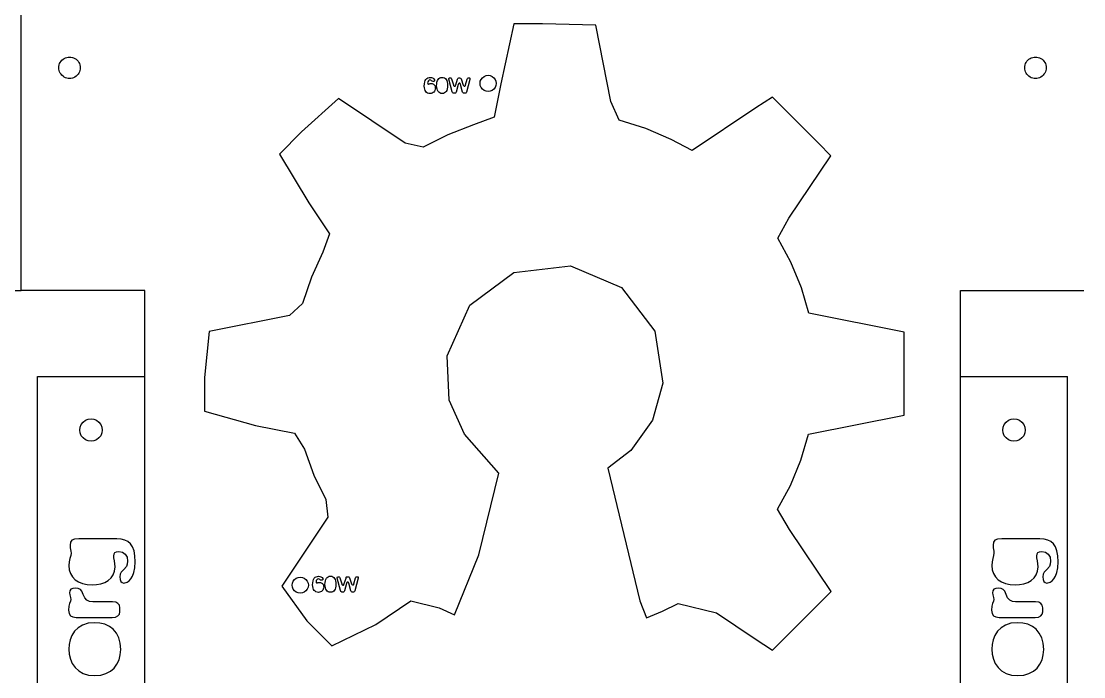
# Model space of a CAD drawing. Header units: metres. Extents: x 641 to 1235, y -1361 to -1021.
# Drawn here: x 838.9 to 1036.9, y -1257 to -1134.9 of the extents above; entities that cross this region are included whole.
import ezdxf

# ---------------------------------------------------------------- set-up
doc = ezdxf.new("R2010")
doc.units = ezdxf.units.M

msp = doc.modelspace()

# ---------------------------------------------------------------- linework, layer by layer
at = {"layer": 'COMPONENT16'}
for points in [[(857.46, -1231.38, 0.03), (856.67, -1231.33, 0.03), (849.57, -1231.33, 0.03), (848.76, -1231.39, 0.03), (848.27, -1231.57, 0.03), (848.03, -1231.93, 0.03), (847.95, -1232.51, 0.03), (847.98, -1232.97, 0.03), (848.04, -1233.31, 0.03), (848.1, -1233.62, 0.03), (848.13, -1233.95, 0.03), (848.07, -1234.42, 0.03), (847.92, -1234.96, 0.03), (847.77, -1235.58, 0.03), (847.7, -1236.25, 0.03), (847.78, -1237.07, 0.03), (848.02, -1237.8, 0.03), (848.41, -1238.42, 0.03), (848.92, -1238.93, 0.03), (849.55, -1239.33, 0.03), (850.3, -1239.63, 0.03), (851.15, -1239.81, 0.03), (852.08, -1239.87, 0.03), (852.9, -1239.82, 0.03), (853.69, -1239.67, 0.03), (854.42, -1239.42, 0.03), (855.06, -1239.06, 0.03), (855.59, -1238.6, 0.03), (856, -1238.02, 0.03), (856.26, -1237.33, 0.03), (856.35, -1236.53, 0.03), (856.31, -1235.99, 0.03), (856.22, -1235.39, 0.03), (856.13, -1234.86, 0.03), (856.1, -1234.52, 0.03), (856.15, -1234.12, 0.03), (856.32, -1233.86, 0.03), (856.62, -1233.71, 0.03), (857.07, -1233.66, 0.03), (857.7, -1233.78, 0.03), (858.22, -1234.15, 0.03), (858.57, -1234.73, 0.03), (858.68, -1235.46, 0.03), (858.62, -1236.06, 0.03), (858.46, -1236.49, 0.03), (857.96, -1237.05, 0.03), (857.47, -1237.55, 0.03), (857.3, -1237.88, 0.03), (857.24, -1238.36, 0.03), (857.29, -1238.87, 0.03), (857.42, -1239.24, 0.03), (857.65, -1239.47, 0.03), (857.96, -1239.55, 0.03), (858.6, -1239.38, 0.03), (858.96, -1239.14, 0.03), (859.29, -1238.77, 0.03), (859.59, -1238.25, 0.03), (859.85, -1237.56, 0.03), (860.02, -1236.69, 0.03), (860.08, -1235.6, 0.03), (860.03, -1234.49, 0.03), (859.87, -1233.57, 0.03), (859.6, -1232.83, 0.03), (859.22, -1232.25, 0.03), (858.74, -1231.83, 0.03), (858.15, -1231.54, 0.03), (857.46, -1231.38, 0.03)], [(848.04, -1242.26, 0.03), (848.08, -1242.6, 0.03), (848.01, -1242.93, 0.03), (847.88, -1243.33, 0.03), (847.74, -1243.86, 0.03), (847.68, -1244.58, 0.03), (847.77, -1245.25, 0.03), (848.04, -1245.66, 0.03), (848.48, -1245.87, 0.03), (849.08, -1245.94, 0.03), (855.79, -1245.94, 0.03), (856.42, -1245.88, 0.03), (856.87, -1245.68, 0.03), (857.14, -1245.35, 0.03), (857.23, -1244.9, 0.03), (857.23, -1244.18, 0.03), (857.14, -1243.69, 0.03), (856.88, -1243.35, 0.03), (856.46, -1243.14, 0.03), (855.86, -1243.07, 0.03), (852.17, -1243.07, 0.03), (851.58, -1242.98, 0.03), (851.08, -1242.72, 0.03), (850.68, -1242.28, 0.03), (850.41, -1241.67, 0.03), (850.17, -1241.07, 0.03), (849.87, -1240.72, 0.03), (849.47, -1240.54, 0.03), (848.9, -1240.48, 0.03), (848.45, -1240.54, 0.03), (848.12, -1240.71, 0.03), (847.93, -1240.99, 0.03), (847.86, -1241.38, 0.03), (847.9, -1241.72, 0.03), (847.97, -1241.99, 0.03), (848.04, -1242.26, 0.03)], [(853.53, -1247.01, 0.03), (852.52, -1246.93, 0.03), (851.3, -1247.04, 0.03), (850.28, -1247.38, 0.03), (849.44, -1247.89, 0.03), (848.79, -1248.54, 0.03), (848.3, -1249.3, 0.03), (847.97, -1250.14, 0.03), (847.78, -1251.01, 0.03), (847.72, -1251.88, 0.03), (847.79, -1252.81, 0.03), (848.01, -1253.71, 0.03), (848.37, -1254.54, 0.03), (848.89, -1255.28, 0.03), (849.56, -1255.9, 0.03), (850.39, -1256.38, 0.03), (851.39, -1256.69, 0.03), (852.56, -1256.79, 0.03), (853.67, -1256.7, 0.03), (854.65, -1256.42, 0.03), (855.48, -1255.97, 0.03), (856.16, -1255.39, 0.03), (856.7, -1254.69, 0.03), (857.09, -1253.86, 0.03), (857.32, -1252.94, 0.03), (857.4, -1251.95, 0.03), (857.31, -1250.77, 0.03), (857.02, -1249.74, 0.03), (856.58, -1248.88, 0.03), (855.99, -1248.17, 0.03), (855.28, -1247.63, 0.03), (854.45, -1247.24, 0.03), (853.53, -1247.01, 0.03)]]:
    msp.add_polyline3d(points, dxfattribs=at)
at = {"layer": 'COMPONENT17'}
for points in [[(1029.46, -1231.38, 0.03), (1028.67, -1231.33, 0.03), (1021.57, -1231.33, 0.03), (1020.76, -1231.39, 0.03), (1020.27, -1231.57, 0.03), (1020.03, -1231.93, 0.03), (1019.95, -1232.51, 0.03), (1019.98, -1232.97, 0.03), (1020.04, -1233.31, 0.03), (1020.1, -1233.62, 0.03), (1020.13, -1233.95, 0.03), (1020.07, -1234.42, 0.03), (1019.92, -1234.96, 0.03), (1019.77, -1235.58, 0.03), (1019.7, -1236.25, 0.03), (1019.78, -1237.07, 0.03), (1020.02, -1237.8, 0.03), (1020.41, -1238.42, 0.03), (1020.92, -1238.93, 0.03), (1021.55, -1239.33, 0.03), (1022.3, -1239.63, 0.03), (1023.15, -1239.81, 0.03), (1024.08, -1239.87, 0.03), (1024.9, -1239.82, 0.03), (1025.69, -1239.67, 0.03), (1026.42, -1239.42, 0.03), (1027.06, -1239.06, 0.03), (1027.59, -1238.6, 0.03), (1028, -1238.02, 0.03), (1028.26, -1237.33, 0.03), (1028.35, -1236.53, 0.03), (1028.31, -1235.99, 0.03), (1028.22, -1235.39, 0.03), (1028.13, -1234.86, 0.03), (1028.1, -1234.52, 0.03), (1028.15, -1234.12, 0.03), (1028.32, -1233.86, 0.03), (1028.62, -1233.71, 0.03), (1029.07, -1233.66, 0.03), (1029.7, -1233.78, 0.03), (1030.22, -1234.15, 0.03), (1030.57, -1234.73, 0.03), (1030.68, -1235.46, 0.03), (1030.62, -1236.06, 0.03), (1030.46, -1236.49, 0.03), (1029.96, -1237.05, 0.03), (1029.47, -1237.55, 0.03), (1029.3, -1237.88, 0.03), (1029.24, -1238.36, 0.03), (1029.29, -1238.87, 0.03), (1029.42, -1239.24, 0.03), (1029.65, -1239.47, 0.03), (1029.96, -1239.55, 0.03), (1030.6, -1239.38, 0.03), (1030.96, -1239.14, 0.03), (1031.29, -1238.77, 0.03), (1031.59, -1238.25, 0.03), (1031.85, -1237.56, 0.03), (1032.02, -1236.69, 0.03), (1032.08, -1235.6, 0.03), (1032.03, -1234.49, 0.03), (1031.87, -1233.57, 0.03), (1031.6, -1232.83, 0.03), (1031.22, -1232.25, 0.03), (1030.74, -1231.83, 0.03), (1030.15, -1231.54, 0.03), (1029.46, -1231.38, 0.03)], [(1020.04, -1242.26, 0.03), (1020.08, -1242.6, 0.03), (1020.01, -1242.93, 0.03), (1019.88, -1243.33, 0.03), (1019.74, -1243.86, 0.03), (1019.68, -1244.58, 0.03), (1019.77, -1245.25, 0.03), (1020.04, -1245.66, 0.03), (1020.48, -1245.87, 0.03), (1021.08, -1245.94, 0.03), (1027.79, -1245.94, 0.03), (1028.42, -1245.88, 0.03), (1028.87, -1245.68, 0.03), (1029.14, -1245.35, 0.03), (1029.23, -1244.9, 0.03), (1029.23, -1244.18, 0.03), (1029.14, -1243.69, 0.03), (1028.88, -1243.35, 0.03), (1028.46, -1243.14, 0.03), (1027.86, -1243.07, 0.03), (1024.17, -1243.07, 0.03), (1023.58, -1242.98, 0.03), (1023.08, -1242.72, 0.03), (1022.68, -1242.28, 0.03), (1022.41, -1241.67, 0.03), (1022.17, -1241.07, 0.03), (1021.87, -1240.72, 0.03), (1021.47, -1240.54, 0.03), (1020.9, -1240.48, 0.03), (1020.45, -1240.54, 0.03), (1020.12, -1240.71, 0.03), (1019.93, -1240.99, 0.03), (1019.86, -1241.38, 0.03), (1019.9, -1241.72, 0.03), (1019.97, -1241.99, 0.03), (1020.04, -1242.26, 0.03)], [(1025.53, -1247.01, 0.03), (1024.52, -1246.93, 0.03), (1023.3, -1247.04, 0.03), (1022.28, -1247.38, 0.03), (1021.44, -1247.89, 0.03), (1020.79, -1248.54, 0.03), (1020.3, -1249.3, 0.03), (1019.97, -1250.14, 0.03), (1019.78, -1251.01, 0.03), (1019.72, -1251.88, 0.03), (1019.79, -1252.81, 0.03), (1020.01, -1253.71, 0.03), (1020.37, -1254.54, 0.03), (1020.89, -1255.28, 0.03), (1021.56, -1255.9, 0.03), (1022.39, -1256.38, 0.03), (1023.39, -1256.69, 0.03), (1024.56, -1256.79, 0.03), (1025.67, -1256.7, 0.03), (1026.65, -1256.42, 0.03), (1027.48, -1255.97, 0.03), (1028.16, -1255.39, 0.03), (1028.7, -1254.69, 0.03), (1029.09, -1253.86, 0.03), (1029.32, -1252.94, 0.03), (1029.4, -1251.95, 0.03), (1029.31, -1250.77, 0.03), (1029.02, -1249.74, 0.03), (1028.58, -1248.88, 0.03), (1027.99, -1248.17, 0.03), (1027.28, -1247.63, 0.03), (1026.45, -1247.24, 0.03), (1025.53, -1247.01, 0.03)]]:
    msp.add_polyline3d(points, dxfattribs=at)
at = {"layer": 'COMPONENT8'}
for p, q in [((913.99, -1146.53, 0), (914.05, -1146.19, 0)), ((914.05, -1146.19, 0), (914.15, -1145.92, 0)), ((914.15, -1145.92, 0), (914.28, -1145.7, 0)), ((914.28, -1145.7, 0), (914.44, -1145.54, 0)), ((914.44, -1145.54, 0), (914.63, -1145.43, 0)), ((914.63, -1146.16, 0), (914.59, -1146.38, 0)), ((914.59, -1146.38, 0), (914.6, -1146.47, 0)), ((914.63, -1145.43, 0), (914.85, -1145.37, 0)), ((914.73, -1145.98, 0), (914.63, -1146.16, 0)), ((914.87, -1145.86, 0), (914.73, -1145.98, 0)), ((914.85, -1145.37, 0), (915.08, -1145.35, 0)), ((915.02, -1145.82, 0), (914.87, -1145.86, 0)), ((915.18, -1145.87, 0), (915.02, -1145.82, 0)), ((915.08, -1145.35, 0), (915.32, -1145.37, 0)), ((915.3, -1145.97, 0), (915.18, -1145.87, 0)), ((915.42, -1146.06, 0), (915.3, -1145.97, 0)), ((915.32, -1145.37, 0), (915.5, -1145.42, 0)), ((915.59, -1146.09, 0), (915.42, -1146.06, 0)), ((915.5, -1145.42, 0), (915.64, -1145.51, 0)), ((915.73, -1146.08, 0), (915.59, -1146.09, 0)), ((915.64, -1145.51, 0), (915.75, -1145.6, 0)), ((915.83, -1146.04, 0), (915.73, -1146.08, 0)), ((915.75, -1145.6, 0), (915.86, -1145.79, 0)), ((915.88, -1145.98, 0), (915.83, -1146.04, 0)), ((915.86, -1145.79, 0), (915.89, -1145.9, 0)), ((915.89, -1145.9, 0), (915.88, -1145.98, 0)), ((916.28, -1146.51, 0), (916.33, -1146.2, 0)), ((916.33, -1146.2, 0), (916.42, -1145.93, 0)), ((916.42, -1145.93, 0), (916.53, -1145.71, 0)), ((916.53, -1145.71, 0), (916.68, -1145.54, 0)), ((916.68, -1145.54, 0), (916.86, -1145.42, 0)), ((916.86, -1145.42, 0), (917.06, -1145.35, 0)), ((917.06, -1145.35, 0), (917.29, -1145.33, 0)), ((917.29, -1145.33, 0), (917.51, -1145.35, 0)), ((917.51, -1145.35, 0), (917.71, -1145.43, 0)), ((917.71, -1145.43, 0), (917.89, -1145.56, 0)), ((917.89, -1145.56, 0), (918.03, -1145.73, 0)), ((918.03, -1145.73, 0), (918.14, -1145.94, 0)), ((918.14, -1145.94, 0), (918.23, -1146.2, 0)), ((918.23, -1146.2, 0), (918.28, -1146.48, 0)), ((918.54, -1145.55, 0), (918.58, -1145.47, 0)), ((918.55, -1145.66, 0), (918.54, -1145.55, 0)), ((919.17, -1148.01, 0), (918.55, -1145.66, 0)), ((918.58, -1145.47, 0), (918.65, -1145.43, 0)), ((918.65, -1145.43, 0), (918.77, -1145.42, 0)), ((918.77, -1145.42, 0), (918.9, -1145.43, 0)), ((918.9, -1145.43, 0), (919, -1145.49, 0)), ((919, -1145.49, 0), (919.06, -1145.6, 0)), ((919.06, -1145.6, 0), (919.11, -1145.8, 0)), ((919.11, -1145.8, 0), (919.4, -1146.75, 0)), ((919.85, -1146.71, 0), (920.18, -1145.67, 0)), ((920.18, -1145.67, 0), (920.24, -1145.53, 0)), ((920.24, -1145.53, 0), (920.31, -1145.45, 0)), ((920.31, -1145.45, 0), (920.4, -1145.42, 0)), ((920.4, -1145.42, 0), (920.52, -1145.42, 0)), ((920.5, -1146.42, 0), (920.45, -1146.42, 0)), ((920.57, -1146.43, 0), (920.5, -1146.42, 0)), ((920.52, -1145.42, 0), (920.7, -1145.45, 0)), ((920.7, -1145.45, 0), (920.77, -1145.51, 0)), ((920.77, -1145.51, 0), (920.82, -1145.61, 0)), ((920.82, -1145.61, 0), (921.23, -1146.76, 0)), ((921.66, -1146.75, 0), (921.96, -1145.65, 0)), ((922.46, -1145.7, 0), (921.83, -1148.07, 0)), ((921.96, -1145.65, 0), (922, -1145.53, 0)), ((922, -1145.53, 0), (922.07, -1145.46, 0)), ((922.07, -1145.46, 0), (922.15, -1145.43, 0)), ((922.15, -1145.43, 0), (922.27, -1145.42, 0)), ((922.27, -1145.42, 0), (922.38, -1145.43, 0)), ((922.38, -1145.43, 0), (922.45, -1145.48, 0)), ((922.45, -1145.48, 0), (922.48, -1145.57, 0)), ((922.48, -1145.57, 0), (922.46, -1145.7, 0)), ((913.97, -1146.95, 0), (913.99, -1146.53, 0)), ((913.98, -1147.27, 0), (913.97, -1146.95, 0)), ((914.04, -1147.55, 0), (913.98, -1147.27, 0)), ((914.12, -1147.79, 0), (914.04, -1147.55, 0)), ((914.25, -1147.99, 0), (914.12, -1147.79, 0)), ((914.4, -1148.14, 0), (914.25, -1147.99, 0)), ((914.58, -1148.25, 0), (914.4, -1148.14, 0)), ((914.79, -1148.31, 0), (914.58, -1148.25, 0)), ((914.6, -1146.47, 0), (914.63, -1146.53, 0)), ((914.63, -1146.53, 0), (914.68, -1146.57, 0)), ((914.68, -1146.57, 0), (914.75, -1146.58, 0)), ((914.75, -1146.58, 0), (914.86, -1146.56, 0)), ((915.03, -1148.34, 0), (914.79, -1148.31, 0)), ((914.86, -1146.56, 0), (914.96, -1146.53, 0)), ((914.96, -1146.53, 0), (915.08, -1146.5, 0)), ((915.24, -1148.32, 0), (915.03, -1148.34, 0)), ((915.08, -1146.5, 0), (915.25, -1146.48, 0)), ((915.43, -1148.27, 0), (915.24, -1148.32, 0)), ((915.25, -1146.48, 0), (915.41, -1146.49, 0)), ((915.41, -1146.49, 0), (915.56, -1146.54, 0)), ((915.6, -1148.18, 0), (915.43, -1148.27, 0)), ((915.56, -1146.54, 0), (915.69, -1146.61, 0)), ((915.74, -1148.07, 0), (915.6, -1148.18, 0)), ((915.69, -1146.61, 0), (915.8, -1146.7, 0)), ((915.86, -1147.92, 0), (915.74, -1148.07, 0)), ((915.8, -1146.7, 0), (915.9, -1146.82, 0)), ((915.95, -1147.75, 0), (915.86, -1147.92, 0)), ((915.9, -1146.82, 0), (915.97, -1146.97, 0)), ((916.01, -1147.55, 0), (915.95, -1147.75, 0)), ((915.97, -1146.97, 0), (916.01, -1147.14, 0)), ((916.01, -1147.14, 0), (916.03, -1147.33, 0)), ((916.03, -1147.33, 0), (916.01, -1147.55, 0)), ((916.27, -1146.88, 0), (916.28, -1146.51, 0)), ((916.29, -1147.19, 0), (916.27, -1146.88, 0)), ((916.34, -1147.48, 0), (916.29, -1147.19, 0)), ((916.43, -1147.73, 0), (916.34, -1147.48, 0)), ((916.55, -1147.94, 0), (916.43, -1147.73, 0)), ((916.69, -1148.1, 0), (916.55, -1147.94, 0)), ((916.87, -1148.23, 0), (916.69, -1148.1, 0)), ((917.06, -1148.31, 0), (916.87, -1148.23, 0)), ((917.28, -1148.33, 0), (917.06, -1148.31, 0)), ((917.52, -1148.31, 0), (917.28, -1148.33, 0)), ((917.73, -1148.24, 0), (917.52, -1148.31, 0)), ((917.9, -1148.12, 0), (917.73, -1148.24, 0)), ((918.04, -1147.96, 0), (917.9, -1148.12, 0)), ((918.16, -1147.75, 0), (918.04, -1147.96, 0)), ((918.24, -1147.49, 0), (918.16, -1147.75, 0)), ((918.28, -1147.17, 0), (918.24, -1147.49, 0)), ((918.28, -1146.48, 0), (918.3, -1146.81, 0)), ((918.3, -1146.81, 0), (918.28, -1147.17, 0)), ((919.23, -1148.17, 0), (919.17, -1148.01, 0)), ((919.32, -1148.25, 0), (919.23, -1148.17, 0)), ((919.42, -1148.29, 0), (919.32, -1148.25, 0)), ((919.4, -1146.75, 0), (919.43, -1146.85, 0)), ((919.55, -1148.29, 0), (919.42, -1148.29, 0)), ((919.43, -1146.85, 0), (919.48, -1146.92, 0)), ((919.48, -1146.92, 0), (919.54, -1146.97, 0)), ((919.54, -1146.97, 0), (919.6, -1146.98, 0)), ((919.69, -1148.28, 0), (919.55, -1148.29, 0)), ((919.6, -1146.98, 0), (919.7, -1146.97, 0)), ((919.79, -1148.25, 0), (919.69, -1148.28, 0)), ((919.7, -1146.97, 0), (919.76, -1146.94, 0)), ((919.76, -1146.94, 0), (919.81, -1146.86, 0)), ((919.86, -1148.19, 0), (919.79, -1148.25, 0)), ((919.81, -1146.86, 0), (919.85, -1146.71, 0)), ((919.9, -1148.08, 0), (919.86, -1148.19, 0)), ((920.28, -1146.67, 0), (919.9, -1148.08, 0)), ((920.33, -1146.53, 0), (920.28, -1146.67, 0)), ((920.39, -1146.45, 0), (920.33, -1146.53, 0)), ((920.45, -1146.42, 0), (920.39, -1146.45, 0)), ((920.63, -1146.48, 0), (920.57, -1146.43, 0)), ((920.72, -1146.66, 0), (920.63, -1146.48, 0)), ((921.09, -1148.06, 0), (920.72, -1146.66, 0)), ((921.14, -1148.18, 0), (921.09, -1148.06, 0)), ((921.21, -1148.25, 0), (921.14, -1148.18, 0)), ((921.31, -1148.28, 0), (921.21, -1148.25, 0)), ((921.23, -1146.76, 0), (921.26, -1146.85, 0)), ((921.26, -1146.85, 0), (921.31, -1146.92, 0)), ((921.31, -1146.92, 0), (921.38, -1146.97, 0)), ((921.47, -1148.29, 0), (921.31, -1148.28, 0)), ((921.38, -1146.97, 0), (921.45, -1146.98, 0)), ((921.45, -1146.98, 0), (921.51, -1146.97, 0)), ((921.6, -1148.28, 0), (921.47, -1148.29, 0)), ((921.51, -1146.97, 0), (921.57, -1146.92, 0)), ((921.57, -1146.92, 0), (921.62, -1146.85, 0)), ((921.7, -1148.26, 0), (921.6, -1148.28, 0)), ((921.62, -1146.85, 0), (921.66, -1146.75, 0)), ((921.78, -1148.19, 0), (921.7, -1148.26, 0)), ((921.83, -1148.07, 0), (921.78, -1148.19, 0))]:
    msp.add_line(p, q, dxfattribs=at)
at = {"layer": 'COMPONENT9'}
for p, q in [((893.16, -1239.89, 0), (893.18, -1239.48, 0)), ((893.18, -1239.48, 0), (893.24, -1239.14, 0)), ((893.24, -1239.14, 0), (893.34, -1238.86, 0)), ((893.34, -1238.86, 0), (893.47, -1238.64, 0)), ((893.47, -1238.64, 0), (893.63, -1238.48, 0)), ((893.63, -1238.48, 0), (893.83, -1238.37, 0)), ((893.82, -1239.1, 0), (893.79, -1239.32, 0)), ((893.79, -1239.32, 0), (893.8, -1239.41, 0)), ((893.8, -1239.41, 0), (893.83, -1239.47, 0)), ((893.92, -1238.92, 0), (893.82, -1239.1, 0)), ((893.83, -1238.37, 0), (894.04, -1238.31, 0)), ((893.83, -1239.47, 0), (893.88, -1239.51, 0)), ((894.06, -1238.81, 0), (893.92, -1238.92, 0)), ((894.04, -1238.31, 0), (894.28, -1238.29, 0)), ((894.05, -1239.5, 0), (894.15, -1239.47, 0)), ((894.22, -1238.76, 0), (894.06, -1238.81, 0)), ((894.15, -1239.47, 0), (894.27, -1239.44, 0)), ((894.37, -1238.81, 0), (894.22, -1238.76, 0)), ((894.27, -1239.44, 0), (894.45, -1239.42, 0)), ((894.28, -1238.29, 0), (894.51, -1238.31, 0)), ((894.5, -1238.91, 0), (894.37, -1238.81, 0)), ((894.45, -1239.42, 0), (894.6, -1239.44, 0)), ((894.62, -1239, 0), (894.5, -1238.91, 0)), ((894.51, -1238.31, 0), (894.69, -1238.37, 0)), ((894.6, -1239.44, 0), (894.75, -1239.48, 0)), ((894.78, -1239.04, 0), (894.62, -1239, 0)), ((894.69, -1238.37, 0), (894.84, -1238.45, 0)), ((894.93, -1239.02, 0), (894.78, -1239.04, 0)), ((894.84, -1238.45, 0), (894.94, -1238.54, 0)), ((895.02, -1238.98, 0), (894.93, -1239.02, 0)), ((894.94, -1238.54, 0), (895.06, -1238.73, 0)), ((895.07, -1238.92, 0), (895.02, -1238.98, 0)), ((895.06, -1238.73, 0), (895.09, -1238.84, 0)), ((895.09, -1238.84, 0), (895.07, -1238.92, 0)), ((895.46, -1239.82, 0), (895.48, -1239.46, 0)), ((895.48, -1239.46, 0), (895.53, -1239.14, 0)), ((895.53, -1239.14, 0), (895.61, -1238.88, 0)), ((895.61, -1238.88, 0), (895.73, -1238.66, 0)), ((895.73, -1238.66, 0), (895.88, -1238.49, 0)), ((895.88, -1238.49, 0), (896.05, -1238.37, 0)), ((896.05, -1238.37, 0), (896.26, -1238.29, 0)), ((896.26, -1238.29, 0), (896.49, -1238.27, 0)), ((896.49, -1238.27, 0), (896.71, -1238.29, 0)), ((896.71, -1238.29, 0), (896.91, -1238.37, 0)), ((896.91, -1238.37, 0), (897.08, -1238.5, 0)), ((897.08, -1238.5, 0), (897.22, -1238.67, 0)), ((897.22, -1238.67, 0), (897.34, -1238.89, 0)), ((897.34, -1238.89, 0), (897.42, -1239.14, 0)), ((897.42, -1239.14, 0), (897.48, -1239.43, 0)), ((897.48, -1239.43, 0), (897.49, -1239.75, 0)), ((897.74, -1238.49, 0), (897.77, -1238.42, 0)), ((897.75, -1238.61, 0), (897.74, -1238.49, 0)), ((898.36, -1240.95, 0), (897.75, -1238.61, 0)), ((897.77, -1238.42, 0), (897.85, -1238.37, 0)), ((897.85, -1238.37, 0), (897.96, -1238.36, 0)), ((897.96, -1238.36, 0), (898.1, -1238.37, 0)), ((898.1, -1238.37, 0), (898.19, -1238.43, 0)), ((898.19, -1238.43, 0), (898.25, -1238.55, 0)), ((898.25, -1238.55, 0), (898.3, -1238.75, 0)), ((898.3, -1238.75, 0), (898.59, -1239.69, 0)), ((899.04, -1239.65, 0), (899.38, -1238.62, 0)), ((899.38, -1238.62, 0), (899.43, -1238.47, 0)), ((899.43, -1238.47, 0), (899.5, -1238.4, 0)), ((899.53, -1239.47, 0), (899.47, -1239.61, 0)), ((899.5, -1238.4, 0), (899.6, -1238.36, 0)), ((899.59, -1239.4, 0), (899.53, -1239.47, 0)), ((899.65, -1239.37, 0), (899.59, -1239.4, 0)), ((899.6, -1238.36, 0), (899.71, -1238.36, 0)), ((899.69, -1239.36, 0), (899.65, -1239.37, 0)), ((899.76, -1239.38, 0), (899.69, -1239.36, 0)), ((899.71, -1238.36, 0), (899.9, -1238.39, 0)), ((899.82, -1239.42, 0), (899.76, -1239.38, 0)), ((899.91, -1239.6, 0), (899.82, -1239.42, 0)), ((899.9, -1238.39, 0), (899.97, -1238.45, 0)), ((899.97, -1238.45, 0), (900.02, -1238.55, 0)), ((900.02, -1238.55, 0), (900.42, -1239.71, 0)), ((900.85, -1239.69, 0), (901.15, -1238.59, 0)), ((901.65, -1238.64, 0), (901.03, -1241.02, 0)), ((901.15, -1238.59, 0), (901.2, -1238.47, 0)), ((901.2, -1238.47, 0), (901.26, -1238.4, 0)), ((901.26, -1238.4, 0), (901.35, -1238.37, 0)), ((901.35, -1238.37, 0), (901.46, -1238.36, 0)), ((901.46, -1238.36, 0), (901.57, -1238.38, 0)), ((901.57, -1238.38, 0), (901.64, -1238.42, 0)), ((901.64, -1238.42, 0), (901.67, -1238.51, 0)), ((901.67, -1238.51, 0), (901.65, -1238.64, 0)), ((893.18, -1240.21, 0), (893.16, -1239.89, 0)), ((893.23, -1240.5, 0), (893.18, -1240.21, 0)), ((893.32, -1240.74, 0), (893.23, -1240.5, 0)), ((893.44, -1240.93, 0), (893.32, -1240.74, 0)), ((893.6, -1241.08, 0), (893.44, -1240.93, 0)), ((893.78, -1241.19, 0), (893.6, -1241.08, 0)), ((893.99, -1241.26, 0), (893.78, -1241.19, 0)), ((893.88, -1239.51, 0), (893.94, -1239.52, 0)), ((893.94, -1239.52, 0), (894.05, -1239.5, 0)), ((894.23, -1241.28, 0), (893.99, -1241.26, 0)), ((894.43, -1241.26, 0), (894.23, -1241.28, 0)), ((894.62, -1241.21, 0), (894.43, -1241.26, 0)), ((894.79, -1241.12, 0), (894.62, -1241.21, 0)), ((894.75, -1239.48, 0), (894.89, -1239.55, 0)), ((894.94, -1241.01, 0), (894.79, -1241.12, 0)), ((894.89, -1239.55, 0), (895, -1239.65, 0)), ((895.06, -1240.87, 0), (894.94, -1241.01, 0)), ((895, -1239.65, 0), (895.09, -1239.77, 0)), ((895.15, -1240.69, 0), (895.06, -1240.87, 0)), ((895.09, -1239.77, 0), (895.16, -1239.91, 0)), ((895.2, -1240.5, 0), (895.15, -1240.69, 0)), ((895.16, -1239.91, 0), (895.21, -1240.08, 0)), ((895.22, -1240.28, 0), (895.2, -1240.5, 0)), ((895.21, -1240.08, 0), (895.22, -1240.28, 0)), ((895.48, -1240.13, 0), (895.46, -1239.82, 0)), ((895.54, -1240.42, 0), (895.48, -1240.13, 0)), ((895.63, -1240.67, 0), (895.54, -1240.42, 0)), ((895.74, -1240.88, 0), (895.63, -1240.67, 0)), ((895.89, -1241.05, 0), (895.74, -1240.88, 0)), ((896.06, -1241.17, 0), (895.89, -1241.05, 0)), ((896.26, -1241.25, 0), (896.06, -1241.17, 0)), ((896.47, -1241.27, 0), (896.26, -1241.25, 0)), ((896.71, -1241.25, 0), (896.47, -1241.27, 0)), ((896.92, -1241.18, 0), (896.71, -1241.25, 0)), ((897.1, -1241.07, 0), (896.92, -1241.18, 0)), ((897.24, -1240.9, 0), (897.1, -1241.07, 0)), ((897.35, -1240.69, 0), (897.24, -1240.9, 0)), ((897.43, -1240.43, 0), (897.35, -1240.69, 0)), ((897.48, -1240.11, 0), (897.43, -1240.43, 0)), ((897.49, -1239.75, 0), (897.48, -1240.11, 0)), ((898.43, -1241.11, 0), (898.36, -1240.95, 0)), ((898.51, -1241.2, 0), (898.43, -1241.11, 0)), ((898.62, -1241.23, 0), (898.51, -1241.2, 0)), ((898.59, -1239.69, 0), (898.63, -1239.79, 0)), ((898.74, -1241.24, 0), (898.62, -1241.23, 0)), ((898.63, -1239.79, 0), (898.67, -1239.86, 0)), ((898.67, -1239.86, 0), (898.73, -1239.91, 0)), ((898.73, -1239.91, 0), (898.8, -1239.93, 0)), ((898.89, -1241.23, 0), (898.74, -1241.24, 0)), ((898.8, -1239.93, 0), (898.89, -1239.92, 0)), ((898.89, -1239.92, 0), (898.95, -1239.88, 0)), ((898.99, -1241.19, 0), (898.89, -1241.23, 0)), ((898.95, -1239.88, 0), (899, -1239.8, 0)), ((899.05, -1241.13, 0), (898.99, -1241.19, 0)), ((899, -1239.8, 0), (899.04, -1239.65, 0)), ((899.09, -1241.02, 0), (899.05, -1241.13, 0)), ((899.47, -1239.61, 0), (899.09, -1241.02, 0)), ((900.28, -1241, 0), (899.91, -1239.6, 0)), ((900.33, -1241.12, 0), (900.28, -1241, 0)), ((900.4, -1241.19, 0), (900.33, -1241.12, 0)), ((900.51, -1241.22, 0), (900.4, -1241.19, 0)), ((900.42, -1239.71, 0), (900.46, -1239.8, 0)), ((900.46, -1239.8, 0), (900.51, -1239.87, 0)), ((900.51, -1239.87, 0), (900.57, -1239.91, 0)), ((900.66, -1241.24, 0), (900.51, -1241.22, 0)), ((900.57, -1239.91, 0), (900.64, -1239.93, 0)), ((900.64, -1239.93, 0), (900.71, -1239.91, 0)), ((900.79, -1241.23, 0), (900.66, -1241.24, 0)), ((900.71, -1239.91, 0), (900.77, -1239.86, 0)), ((900.77, -1239.86, 0), (900.82, -1239.79, 0)), ((900.9, -1241.2, 0), (900.79, -1241.23, 0)), ((900.82, -1239.79, 0), (900.85, -1239.69, 0)), ((900.98, -1241.13, 0), (900.9, -1241.2, 0)), ((901.03, -1241.02, 0), (900.98, -1241.13, 0))]:
    msp.add_line(p, q, dxfattribs=at)
at = {"layer": 'GROUP0'}
msp.add_line((815.86, -1185.04, 0), (838.86, -1185.04, 0), dxfattribs=at)
at = {"layer": 'GROUP11'}
for p, q in [((841.86, -1201.04, 0), (861.86, -1201.04, 0)), ((841.86, -1361.04, 0), (841.86, -1201.04, 0)), ((850.04, -1209.99, 0), (850.37, -1209.55, 0)), ((850.37, -1209.55, 0), (850.81, -1209.22, 0)), ((850.81, -1209.22, 0), (851.32, -1209.01, 0)), ((851.32, -1209.01, 0), (851.86, -1208.94, 0)), ((851.86, -1208.94, 0), (852.4, -1209.01, 0)), ((852.4, -1209.01, 0), (852.91, -1209.22, 0)), ((852.91, -1209.22, 0), (853.34, -1209.55, 0)), ((853.34, -1209.55, 0), (853.68, -1209.99, 0)), ((849.76, -1211.04, 0), (849.83, -1210.5, 0)), ((849.83, -1211.58, 0), (849.76, -1211.04, 0)), ((849.83, -1210.5, 0), (850.04, -1209.99, 0)), ((850.04, -1212.09, 0), (849.83, -1211.58, 0)), ((853.68, -1209.99, 0), (853.89, -1210.5, 0)), ((853.89, -1211.58, 0), (853.68, -1212.09, 0)), ((853.89, -1210.5, 0), (853.96, -1211.04, 0)), ((853.96, -1211.04, 0), (853.89, -1211.58, 0)), ((850.37, -1212.52, 0), (850.04, -1212.09, 0)), ((850.81, -1212.86, 0), (850.37, -1212.52, 0)), ((851.32, -1213.07, 0), (850.81, -1212.86, 0)), ((851.86, -1213.14, 0), (851.32, -1213.07, 0)), ((852.4, -1213.07, 0), (851.86, -1213.14, 0)), ((852.91, -1212.86, 0), (852.4, -1213.07, 0)), ((853.34, -1212.52, 0), (852.91, -1212.86, 0)), ((853.68, -1212.09, 0), (853.34, -1212.52, 0))]:
    msp.add_line(p, q, dxfattribs=at)
at = {"layer": 'GROUP13'}
for p, q in [((1013.86, -1201.04, 0), (1033.86, -1201.04, 0)), ((1033.86, -1361.04, 0), (1033.86, -1201.04, 0)), ((1022.04, -1209.99, 0), (1022.37, -1209.55, 0)), ((1022.37, -1209.55, 0), (1022.81, -1209.22, 0)), ((1022.81, -1209.22, 0), (1023.32, -1209.01, 0)), ((1023.32, -1209.01, 0), (1023.86, -1208.94, 0)), ((1023.86, -1208.94, 0), (1024.4, -1209.01, 0)), ((1024.4, -1209.01, 0), (1024.91, -1209.22, 0)), ((1024.91, -1209.22, 0), (1025.34, -1209.55, 0)), ((1025.34, -1209.55, 0), (1025.68, -1209.99, 0)), ((1021.76, -1211.04, 0), (1021.83, -1210.5, 0)), ((1021.83, -1211.58, 0), (1021.76, -1211.04, 0)), ((1021.83, -1210.5, 0), (1022.04, -1209.99, 0)), ((1022.04, -1212.09, 0), (1021.83, -1211.58, 0)), ((1025.68, -1209.99, 0), (1025.89, -1210.5, 0)), ((1025.89, -1211.58, 0), (1025.68, -1212.09, 0)), ((1025.89, -1210.5, 0), (1025.96, -1211.04, 0)), ((1025.96, -1211.04, 0), (1025.89, -1211.58, 0)), ((1022.37, -1212.52, 0), (1022.04, -1212.09, 0)), ((1022.81, -1212.86, 0), (1022.37, -1212.52, 0)), ((1023.32, -1213.07, 0), (1022.81, -1212.86, 0)), ((1023.86, -1213.14, 0), (1023.32, -1213.07, 0)), ((1024.4, -1213.07, 0), (1023.86, -1213.14, 0)), ((1024.91, -1212.86, 0), (1024.4, -1213.07, 0)), ((1025.34, -1212.52, 0), (1024.91, -1212.86, 0)), ((1025.68, -1212.09, 0), (1025.34, -1212.52, 0))]:
    msp.add_line(p, q, dxfattribs=at)
at = {"layer": 'GROUP3'}
for p, q in [((838.86, -1185.04, 0), (838.86, -1082.04, 0)), ((846.13, -1142.54, 0), (846.27, -1142.32, 0)), ((846.27, -1142.32, 0), (846.44, -1142.13, 0)), ((846.44, -1142.13, 0), (846.64, -1141.95, 0)), ((846.64, -1141.95, 0), (846.86, -1141.81, 0)), ((846.86, -1141.81, 0), (847.09, -1141.69, 0)), ((847.09, -1141.69, 0), (847.34, -1141.61, 0)), ((847.34, -1141.61, 0), (847.6, -1141.56, 0)), ((847.6, -1141.56, 0), (847.86, -1141.54, 0)), ((847.86, -1141.54, 0), (848.12, -1141.56, 0)), ((848.12, -1141.56, 0), (848.38, -1141.61, 0)), ((848.38, -1141.61, 0), (848.62, -1141.69, 0)), ((848.62, -1141.69, 0), (848.86, -1141.81, 0)), ((848.86, -1141.81, 0), (849.08, -1141.95, 0)), ((849.08, -1141.95, 0), (849.27, -1142.13, 0)), ((849.27, -1142.13, 0), (849.45, -1142.32, 0)), ((849.45, -1142.32, 0), (849.59, -1142.54, 0)), ((1026.13, -1142.54, 0), (1026.27, -1142.32, 0)), ((1026.27, -1142.32, 0), (1026.44, -1142.13, 0)), ((1026.44, -1142.13, 0), (1026.64, -1141.95, 0)), ((1026.64, -1141.95, 0), (1026.86, -1141.81, 0)), ((1026.86, -1141.81, 0), (1027.09, -1141.69, 0)), ((1027.09, -1141.69, 0), (1027.34, -1141.61, 0)), ((1027.34, -1141.61, 0), (1027.6, -1141.56, 0)), ((1027.6, -1141.56, 0), (1027.86, -1141.54, 0)), ((1027.86, -1141.54, 0), (1028.12, -1141.56, 0)), ((1028.12, -1141.56, 0), (1028.38, -1141.61, 0)), ((1028.38, -1141.61, 0), (1028.62, -1141.69, 0)), ((1028.62, -1141.69, 0), (1028.86, -1141.81, 0)), ((1028.86, -1141.81, 0), (1029.08, -1141.95, 0)), ((1029.08, -1141.95, 0), (1029.27, -1142.13, 0)), ((1029.27, -1142.13, 0), (1029.45, -1142.32, 0)), ((1029.45, -1142.32, 0), (1029.59, -1142.54, 0)), ((845.86, -1143.54, 0), (845.88, -1143.28, 0)), ((845.88, -1143.8, 0), (845.86, -1143.54, 0)), ((845.88, -1143.28, 0), (845.93, -1143.02, 0)), ((845.93, -1144.06, 0), (845.88, -1143.8, 0)), ((845.93, -1143.02, 0), (846.01, -1142.77, 0)), ((846.01, -1144.31, 0), (845.93, -1144.06, 0)), ((846.01, -1142.77, 0), (846.13, -1142.54, 0)), ((846.13, -1144.54, 0), (846.01, -1144.31, 0)), ((849.59, -1142.54, 0), (849.71, -1142.77, 0)), ((849.71, -1144.31, 0), (849.59, -1144.54, 0)), ((849.71, -1142.77, 0), (849.79, -1143.02, 0)), ((849.79, -1144.06, 0), (849.71, -1144.31, 0)), ((849.79, -1143.02, 0), (849.84, -1143.28, 0)), ((849.84, -1143.8, 0), (849.79, -1144.06, 0)), ((849.84, -1143.28, 0), (849.86, -1143.54, 0)), ((849.86, -1143.54, 0), (849.84, -1143.8, 0)), ((1025.86, -1143.54, 0), (1025.88, -1143.28, 0)), ((1025.88, -1143.8, 0), (1025.86, -1143.54, 0)), ((1025.88, -1143.28, 0), (1025.93, -1143.02, 0)), ((1025.93, -1144.06, 0), (1025.88, -1143.8, 0)), ((1025.93, -1143.02, 0), (1026.01, -1142.77, 0)), ((1026.01, -1144.31, 0), (1025.93, -1144.06, 0)), ((1026.01, -1142.77, 0), (1026.13, -1142.54, 0)), ((1026.13, -1144.54, 0), (1026.01, -1144.31, 0)), ((1029.59, -1142.54, 0), (1029.71, -1142.77, 0)), ((1029.71, -1144.31, 0), (1029.59, -1144.54, 0)), ((1029.71, -1142.77, 0), (1029.79, -1143.02, 0)), ((1029.79, -1144.06, 0), (1029.71, -1144.31, 0)), ((1029.79, -1143.02, 0), (1029.84, -1143.28, 0)), ((1029.84, -1143.8, 0), (1029.79, -1144.06, 0)), ((1029.84, -1143.28, 0), (1029.86, -1143.54, 0)), ((1029.86, -1143.54, 0), (1029.84, -1143.8, 0)), ((846.27, -1144.76, 0), (846.13, -1144.54, 0)), ((846.44, -1144.95, 0), (846.27, -1144.76, 0)), ((846.64, -1145.13, 0), (846.44, -1144.95, 0)), ((846.86, -1145.27, 0), (846.64, -1145.13, 0)), ((847.09, -1145.39, 0), (846.86, -1145.27, 0)), ((847.34, -1145.47, 0), (847.09, -1145.39, 0)), ((847.6, -1145.52, 0), (847.34, -1145.47, 0)), ((847.86, -1145.54, 0), (847.6, -1145.52, 0)), ((848.12, -1145.52, 0), (847.86, -1145.54, 0)), ((848.38, -1145.47, 0), (848.12, -1145.52, 0)), ((848.62, -1145.39, 0), (848.38, -1145.47, 0)), ((848.86, -1145.27, 0), (848.62, -1145.39, 0)), ((849.08, -1145.13, 0), (848.86, -1145.27, 0)), ((849.27, -1144.95, 0), (849.08, -1145.13, 0)), ((849.45, -1144.76, 0), (849.27, -1144.95, 0)), ((849.59, -1144.54, 0), (849.45, -1144.76, 0)), ((924.36, -1146.45, 0), (924.41, -1146.06, 0)), ((924.41, -1146.06, 0), (924.56, -1145.7, 0)), ((924.56, -1145.7, 0), (924.8, -1145.39, 0)), ((924.8, -1145.39, 0), (925.11, -1145.15, 0)), ((925.11, -1145.15, 0), (925.47, -1145, 0)), ((925.47, -1145, 0), (925.86, -1144.95, 0)), ((925.86, -1144.95, 0), (926.25, -1145, 0)), ((926.25, -1145, 0), (926.61, -1145.15, 0)), ((926.61, -1145.15, 0), (926.92, -1145.39, 0)), ((926.92, -1145.39, 0), (927.16, -1145.7, 0)), ((927.16, -1145.7, 0), (927.31, -1146.06, 0)), ((927.31, -1146.06, 0), (927.36, -1146.45, 0)), ((1026.27, -1144.76, 0), (1026.13, -1144.54, 0)), ((1026.44, -1144.95, 0), (1026.27, -1144.76, 0)), ((1026.64, -1145.13, 0), (1026.44, -1144.95, 0)), ((1026.86, -1145.27, 0), (1026.64, -1145.13, 0)), ((1027.09, -1145.39, 0), (1026.86, -1145.27, 0)), ((1027.34, -1145.47, 0), (1027.09, -1145.39, 0)), ((1027.6, -1145.52, 0), (1027.34, -1145.47, 0)), ((1027.86, -1145.54, 0), (1027.6, -1145.52, 0)), ((1028.12, -1145.52, 0), (1027.86, -1145.54, 0)), ((1028.38, -1145.47, 0), (1028.12, -1145.52, 0)), ((1028.62, -1145.39, 0), (1028.38, -1145.47, 0)), ((1028.86, -1145.27, 0), (1028.62, -1145.39, 0)), ((1029.08, -1145.13, 0), (1028.86, -1145.27, 0)), ((1029.27, -1144.95, 0), (1029.08, -1145.13, 0)), ((1029.45, -1144.76, 0), (1029.27, -1144.95, 0)), ((1029.59, -1144.54, 0), (1029.45, -1144.76, 0)), ((924.41, -1146.84, 0), (924.36, -1146.45, 0)), ((924.56, -1147.2, 0), (924.41, -1146.84, 0)), ((924.8, -1147.51, 0), (924.56, -1147.2, 0)), ((925.11, -1147.75, 0), (924.8, -1147.51, 0)), ((925.47, -1147.9, 0), (925.11, -1147.75, 0)), ((925.86, -1147.95, 0), (925.47, -1147.9, 0)), ((926.25, -1147.9, 0), (925.86, -1147.95, 0)), ((926.61, -1147.75, 0), (926.25, -1147.9, 0)), ((926.92, -1147.51, 0), (926.61, -1147.75, 0)), ((927.16, -1147.2, 0), (926.92, -1147.51, 0)), ((927.31, -1146.84, 0), (927.16, -1147.2, 0)), ((927.36, -1146.45, 0), (927.31, -1146.84, 0)), ((861.86, -1185.04, 0), (838.86, -1185.04, 0)), ((861.86, -1361.04, 0), (861.86, -1185.04, 0)), ((1013.86, -1185.04, 0), (1036.86, -1185.04, 0)), ((1013.86, -1361.04, 0), (1013.86, -1185.04, 0)), ((889.41, -1239.56, 0), (889.56, -1239.2, 0)), ((889.56, -1239.2, 0), (889.8, -1238.89, 0)), ((889.8, -1238.89, 0), (890.11, -1238.65, 0)), ((890.11, -1238.65, 0), (890.47, -1238.5, 0)), ((890.47, -1238.5, 0), (890.86, -1238.45, 0)), ((890.86, -1238.45, 0), (891.25, -1238.5, 0)), ((891.25, -1238.5, 0), (891.61, -1238.65, 0)), ((891.61, -1238.65, 0), (891.92, -1238.89, 0)), ((891.92, -1238.89, 0), (892.16, -1239.2, 0)), ((892.16, -1239.2, 0), (892.31, -1239.56, 0)), ((889.36, -1239.95, 0), (889.41, -1239.56, 0)), ((889.41, -1240.34, 0), (889.36, -1239.95, 0)), ((889.56, -1240.7, 0), (889.41, -1240.34, 0)), ((889.8, -1241.01, 0), (889.56, -1240.7, 0)), ((890.11, -1241.25, 0), (889.8, -1241.01, 0)), ((890.47, -1241.4, 0), (890.11, -1241.25, 0)), ((890.86, -1241.45, 0), (890.47, -1241.4, 0)), ((891.25, -1241.4, 0), (890.86, -1241.45, 0)), ((891.61, -1241.25, 0), (891.25, -1241.4, 0)), ((891.92, -1241.01, 0), (891.61, -1241.25, 0)), ((892.16, -1240.7, 0), (891.92, -1241.01, 0)), ((892.31, -1240.34, 0), (892.16, -1240.7, 0)), ((892.31, -1239.56, 0), (892.36, -1239.95, 0)), ((892.36, -1239.95, 0), (892.31, -1240.34, 0))]:
    msp.add_line(p, q, dxfattribs=at)
at = {"layer": 'GROUP4'}
msp.add_polyline3d([(982.29, -1179.77, 0), (979.88, -1175.27, 0), (981.93, -1171.58, 0), (989.7, -1159.97, 0), (987.41, -1157.59, 0), (978.85, -1149.04, 0), (975.76, -1151.02, 0), (963.9, -1158.96, 0), (959.99, -1156.91, 0), (955.27, -1154.85, 0), (950.29, -1153.29, 0), (948.76, -1149.84, 0), (945.94, -1135.6, 0), (935.99, -1135.38, 0), (930.68, -1135.38, 0), (928.23, -1146.52, 0), (926.99, -1152.75, 0), (923.15, -1154.16, 0), (918.33, -1156.01, 0), (913.77, -1158.35, 0), (910.39, -1157.62, 0), (897.96, -1149.3, 0), (891.07, -1155.51, 0), (886.97, -1159.61, 0), (892.46, -1168.7, 0), (896.32, -1174.46, 0), (895.06, -1177.9, 0), (892.94, -1182.55, 0), (891.3, -1187.44, 0), (888.85, -1189.73, 0), (873.86, -1192.7, 0), (873.01, -1201.27, 0), (873.01, -1207.5, 0), (882.49, -1210.21, 0), (889.8, -1211.65, 0), (891.62, -1214.61, 0), (893.37, -1219.42, 0), (895.59, -1223.98, 0), (895.99, -1227.26, 0), (887.4, -1240.11, 0), (892.06, -1246.61, 0), (896.72, -1251.27, 0), (904.91, -1247.25, 0), (911.47, -1242.86, 0), (916.75, -1244.16, 0), (919.6, -1245.45, 0), (924.14, -1234.3, 0), (927.83, -1219.06, 0), (921.45, -1211.82, 0), (918.59, -1205.48, 0), (918.22, -1197.19, 0), (922.43, -1187.76, 0), (930.63, -1181.66, 0), (941.21, -1180.42, 0), (950.71, -1184.51, 0), (956.9, -1192.63, 0), (958.39, -1202.31, 0), (956.49, -1209.2, 0), (952.45, -1214.86, 0), (948.14, -1218.13, 0), (954.12, -1242.86, 0), (955.39, -1246.03, 0), (958.37, -1244.78, 0), (961.25, -1243.35, 0), (968.41, -1245.12, 0), (975.61, -1249.94, 0), (978.88, -1252.07, 0), (989.76, -1241.14, 0), (982.01, -1229.57, 0), (979.77, -1225.81, 0), (982.19, -1221.35, 0), (984.15, -1216.63, 0), (985.57, -1211.8, 0), (1003.38, -1208.27, 0), (1003.38, -1192.81, 0), (985.61, -1189.29, 0), (984.23, -1184.54, 0), (982.29, -1179.77, 0)], dxfattribs=at)

doc.saveas('drawing.dxf')
